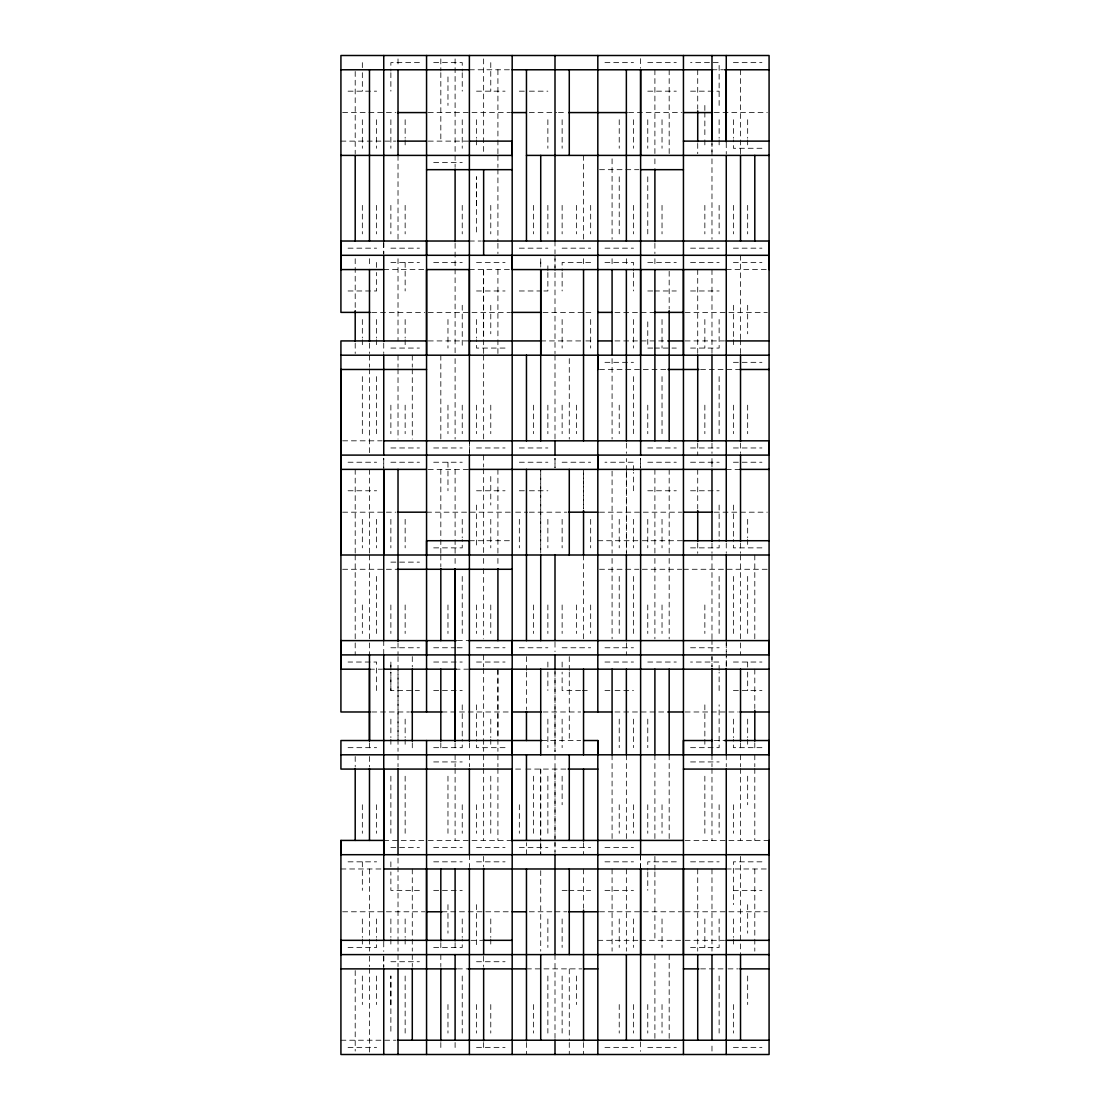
<?xml version="1.0" encoding="UTF-8"?>
<svg xmlns="http://www.w3.org/2000/svg" width="1110" height="1110" viewBox="0 0 1110 1110"><rect width="100%" height="100%" fill="white"/><g stroke="black" fill="none" stroke-linecap="round" stroke-linejoin="round"><path stroke-width="0.75" stroke-dasharray="5 3.75" d="M376.609 690.573L376.609 662.032L348.068 662.032M383.741 956.182L383.741 967.282L383.741 954.6M390.873 1004.55L390.873 976.009L390.873 1033.091M390.873 776.209L390.873 833.291M390.873 690.573L390.873 672.105L390.873 690.573L419.427 690.573M398.018 740.523L398.018 672.022M398.018 670.315L398.018 656.607M462.232 576.409L462.232 633.491M469.377 455.1L469.377 442.418L469.377 453.518M476.509 205.35L476.509 176.809L476.509 233.891M526.459 854.7L526.459 842.712M533.591 776.209L533.591 833.291M547.868 776.209L547.868 833.291M547.868 272.505L547.868 290.973L542.832 290.973M547.868 270.826L547.868 262.432M555 854.7L555 842.712M555 841.005L555 769.077M555 669.177L555 751.623L555 670.884M555 272.422L555 353.618M555 270.715L555 258.727M583.541 469.377L583.541 508.755L583.541 471.084M626.359 471.084L626.359 553.293L626.359 469.377M626.359 470.515L626.359 458.527M633.491 490.773L633.491 472.305M633.491 470.626L633.491 462.232L604.95 462.232M633.491 376.609L633.491 433.691M640.623 868.977L640.623 856.282M711.982 1051.073L711.982 1042.512M711.982 155.4L711.982 143.412L711.982 151.973M719.127 976.009L719.127 1033.091M719.127 690.573L719.127 672.105M719.127 670.426L719.127 662.032L690.573 662.032M719.127 576.409L719.127 633.491M719.127 105.45L719.127 62.632L690.573 62.632M726.259 666.888L726.259 656.607M726.259 642.912L726.259 667.582M419.427 62.632L390.873 62.632L390.873 71.026M433.691 62.632L462.232 62.632L462.232 71.026M604.95 62.632L633.491 62.632M647.768 62.632L676.309 62.632M733.391 62.632L761.932 62.632M469.377 69.777L512.182 69.777M711.982 69.777L723.401 69.777M348.068 91.173L376.609 91.173M476.509 91.173L505.05 91.173M519.327 91.173L527.722 91.173M529.401 91.173L547.868 91.173M647.768 91.173L676.309 91.173M690.573 91.173L719.127 91.173M342.643 112.582L395.729 112.582M428.266 112.582L510.475 112.582M529.317 112.582L556.707 112.582M558.427 112.582L566.988 112.582M628.635 112.582L681.734 112.582M714.271 112.582L767.357 112.582M340.923 141.123L395.729 141.123M428.266 141.123L469.377 141.123M761.932 148.268L733.391 148.268L733.391 139.874M433.691 162.532L462.232 162.532M599.525 169.677L638.916 169.677M469.377 241.023L481.365 241.023M348.068 248.168L376.609 248.168M390.873 248.168L419.427 248.168M519.327 248.168L547.868 248.168M562.132 248.168L590.673 248.168M604.95 248.168L633.491 248.168M690.573 248.168L719.127 248.168M733.391 248.168L761.932 248.168M390.873 262.432L419.427 262.432M433.691 262.432L462.232 262.432M476.509 262.432L505.05 262.432M590.673 262.432L562.132 262.432L562.132 270.826M604.95 262.432L633.491 262.432L633.491 270.826M647.768 262.432L676.309 262.432M690.573 262.432L719.127 262.432M733.391 262.432L761.932 262.432M383.741 269.577L426.559 269.577M469.377 269.577L512.182 269.577M726.259 269.577L769.077 269.577M348.068 290.973L376.609 290.973L376.609 272.505M476.509 290.973L505.05 290.973M519.327 290.973L541.153 290.973M647.768 290.973L652.805 290.973M654.484 290.973L676.309 290.973M690.573 290.973L719.127 290.973M371.753 312.382L424.839 312.382M428.266 312.382L510.475 312.382M543.012 312.382L584.11 312.382M585.83 312.382L594.391 312.382M614.94 312.382L654.331 312.382M685.161 312.382L767.357 312.382M428.266 340.923L469.377 340.923M540.723 340.923L584.11 340.923M585.83 340.923L594.391 340.923M614.94 340.923L668.026 340.923M685.161 340.923L724.539 340.923M390.873 348.068L419.427 348.068M505.05 348.068L476.509 348.068L476.509 339.674M652.805 348.068L647.768 348.068L647.768 319.527M654.484 348.068L676.309 348.068M690.573 348.068L719.127 348.068L719.127 319.527M604.95 362.332L633.491 362.332M733.391 362.332L761.932 362.332M599.525 369.477L668.026 369.477M700.563 369.477L738.816 369.477M342.643 440.823L382.159 440.823M390.873 447.968L419.427 447.968M433.691 447.968L462.232 447.968M476.509 447.968L505.05 447.968M519.327 447.968L547.868 447.968M647.768 447.968L676.309 447.968M690.573 447.968L719.127 447.968M733.391 447.968L761.932 447.968M348.068 462.232L376.609 462.232M390.873 462.232L419.427 462.232M433.691 462.232L462.232 462.232M519.327 462.232L547.868 462.232M562.132 462.232L590.673 462.232M647.768 462.232L676.309 462.232M690.573 462.232L719.127 462.232M733.391 462.232L761.932 462.232M428.266 469.377L469.377 469.377M726.259 469.377L740.523 469.377M348.068 490.773L376.609 490.773M476.509 490.773L505.05 490.773M519.327 490.773L527.722 490.773M529.401 490.773L547.868 490.773M647.768 490.773L676.309 490.773M690.573 490.773L719.127 490.773M342.643 512.182L395.729 512.182M426.559 512.182L510.475 512.182M515.609 512.182L527.597 512.182M529.317 512.182L566.988 512.182M599.525 512.182L681.734 512.182M714.271 512.182L767.357 512.182M469.377 540.723L510.475 540.723M597.818 540.723L640.623 540.723M642.343 540.723L683.441 540.723M433.691 547.868L462.232 547.868L462.232 539.474M690.573 547.868L719.127 547.868L719.127 539.474M761.932 547.868L733.391 547.868L733.391 539.474M390.873 562.132L419.427 562.132M342.643 569.277L398.018 569.277M599.525 569.277L638.916 569.277M642.343 569.277L681.734 569.277M683.441 569.277L769.077 569.277M457.389 640.623L468.226 640.623M390.873 647.768L419.427 647.768M433.691 647.768L455.516 647.768M457.195 647.768L462.232 647.768M476.509 647.768L505.05 647.768M519.327 647.768L547.868 647.768M562.132 647.768L590.673 647.768M604.95 647.768L633.491 647.768M690.573 647.768L719.127 647.768M433.691 662.032L462.232 662.032M476.509 662.032L505.05 662.032M604.95 662.032L633.491 662.032M647.768 662.032L676.309 662.032M733.391 662.032L761.932 662.032M369.477 669.177L382.034 669.177M455.1 669.177L468.226 669.177M433.691 690.573L462.232 690.573M580.599 690.573L562.132 690.573L562.132 672.105M582.278 690.573L590.673 690.573M604.95 690.573L613.344 690.573M615.023 690.573L633.491 690.573M733.391 690.573L761.932 690.573M371.753 711.982L409.437 711.982M441.974 711.982L510.475 711.982M543.012 711.982L580.683 711.982M614.94 711.982L668.026 711.982M685.161 711.982L738.247 711.982M541.874 740.523L580.683 740.523M714.271 740.523L726.259 740.523M348.068 747.668L376.609 747.668M433.691 747.668L462.232 747.668L462.232 739.274M505.05 747.668L476.509 747.668L476.509 739.274M690.573 747.668L719.127 747.668L719.127 704.85M761.932 747.668L733.391 747.668L733.391 739.274M433.691 761.932L462.232 761.932M690.573 761.932L719.127 761.932M515.609 769.077L524.17 769.077M525.89 769.077L568.126 769.077M383.741 840.423L426.559 840.423M428.266 840.423L512.182 840.423M685.161 840.423L769.077 840.423M390.873 847.568L419.427 847.568M433.691 847.568L462.232 847.568M476.509 847.568L505.05 847.568M519.327 847.568L547.868 847.568M562.132 847.568L590.673 847.568M604.95 847.568L633.491 847.568M348.068 861.832L376.609 861.832M433.691 861.832L462.232 861.832M476.509 861.832L505.05 861.832M604.95 861.832L633.491 861.832M676.309 861.832L647.768 861.832L647.768 870.226M690.573 861.832L719.127 861.832M761.932 861.832L733.391 861.832L733.391 904.65M340.923 868.977L383.741 868.977M726.259 868.977L769.077 868.977M419.427 890.373L390.873 890.373L390.873 871.905M433.691 890.373L462.232 890.373M562.132 890.373L567.168 890.373M568.847 890.373L590.673 890.373M604.95 890.373L633.491 890.373M733.391 890.373L761.932 890.373M342.643 911.782L424.839 911.782M441.974 911.782L510.475 911.782M529.317 911.782L553.293 911.782M555 911.782L566.988 911.782M599.525 911.782L681.734 911.782M685.161 911.782L767.357 911.782M470.959 940.323L482.059 940.323M597.818 940.323L638.916 940.323M640.623 940.323L683.441 940.323M685.161 940.323L724.539 940.323M348.068 947.468L376.609 947.468L376.609 939.074M433.691 947.468L462.232 947.468L462.232 939.074M690.573 947.468L719.127 947.468L719.127 918.927M390.873 961.732L419.427 961.732M476.509 961.732L505.05 961.732M457.389 968.877L468.226 968.877M526.459 968.877L581.959 968.877M700.563 968.877L724.677 968.877M727.966 968.877L738.247 968.877M340.923 1040.223L395.729 1040.223M348.068 1047.368L376.609 1047.368M476.509 1047.368L505.05 1047.368M604.95 1047.368L633.491 1047.368M647.768 1047.368L676.309 1047.368M733.391 1047.368L761.932 1047.368M754.8 555L754.8 638.916M754.8 669.177L754.8 708.555M754.8 742.812L754.8 751.373M754.8 754.8L754.8 766.788M754.8 768.495L754.8 840.423M754.8 868.977L754.8 937.478M754.8 939.185L754.8 951.173M747.668 119.727L747.668 138.195M747.668 139.874L747.668 148.268M747.668 205.35L747.668 233.891M747.668 305.25L747.668 333.791M747.668 405.15L747.668 433.691M747.668 519.327L747.668 537.795M747.668 539.474L747.668 547.868M747.668 576.409L747.668 633.491M747.668 662.032L747.668 670.426M747.668 672.105L747.668 690.573M747.668 719.127L747.668 737.595M747.668 739.274L747.668 747.668M747.668 776.209L747.668 804.75M747.668 904.65L747.668 933.191M747.668 976.009L747.668 1004.55M740.523 69.777L740.523 138.278M740.523 139.985L740.523 153.693M740.523 255.3L740.523 339.216M740.523 339.785L740.523 353.493M740.523 443.112L740.523 453.393M740.523 543.012L740.523 553.293M740.523 555L740.523 641.205M740.523 642.912L740.523 654.9M740.523 742.812L740.523 751.373M740.523 754.8L740.523 766.788M740.523 768.495L740.523 840.423M740.523 856.407L740.523 954.6M733.391 119.727L733.391 138.195M733.391 205.35L733.391 233.891M733.391 305.25L733.391 337.995M733.391 339.674L733.391 348.068M733.391 405.15L733.391 433.691M733.391 505.05L733.391 537.795M733.391 576.409L733.391 633.491M733.391 719.127L733.391 737.595M733.391 804.75L733.391 833.291M733.391 918.927L733.391 937.395M733.391 939.074L733.391 947.468M733.391 1004.55L733.391 1033.091M726.259 142.718L726.259 153.818M726.259 543.012L726.259 553.293M726.259 640.623L726.259 651.723M726.259 754.8L726.259 766.788M719.127 119.727L719.127 138.195M719.127 139.874L719.127 148.268M719.127 205.35L719.127 233.891M719.127 376.609L719.127 433.691M719.127 505.05L719.127 537.795M719.127 804.75L719.127 833.291M711.982 158.827L711.982 239.316M711.982 269.577L711.982 353.493M711.982 443.112L711.982 453.393M711.982 543.012L711.982 553.293M711.982 555L711.982 638.916M711.982 639.485L711.982 651.473M711.982 754.8L711.982 766.788M711.982 768.495L711.982 840.423M711.982 868.977L711.982 951.173M704.85 105.45L704.85 110.487M704.85 112.165L704.85 138.195M704.85 139.874L704.85 148.268M704.85 205.35L704.85 233.891M704.85 319.527L704.85 348.068M704.85 405.15L704.85 433.691M704.85 604.95L704.85 633.491M704.85 704.85L704.85 737.595M704.85 739.274L704.85 747.668M704.85 776.209L704.85 833.291M704.85 918.927L704.85 947.468M697.718 69.777L697.718 109.155M697.718 143.412L697.718 153.693M697.718 269.577L697.718 353.493M697.718 443.112L697.718 455.1M697.718 469.377L697.718 508.755M697.718 543.012L697.718 553.293M697.718 868.977L697.718 951.173M669.177 69.777L669.177 153.693M669.177 271.284L669.177 308.955M669.177 469.377L669.177 553.293M669.177 558.427L669.177 638.916M669.177 754.8L669.177 838.716M669.177 954.6L669.177 1038.516M662.032 119.727L662.032 148.268M662.032 205.35L662.032 233.891M662.032 319.527L662.032 348.068M662.032 376.609L662.032 433.691M662.032 519.327L662.032 547.868M662.032 604.95L662.032 633.491M662.032 804.75L662.032 833.291M662.032 918.927L662.032 947.468M662.032 1004.55L662.032 1033.091M654.9 69.777L654.9 153.693M654.9 158.827L654.9 167.388M654.9 243.312L654.9 253.593M654.9 258.727L654.9 267.288M654.9 469.377L654.9 553.293M654.9 558.427L654.9 638.916M654.9 754.8L654.9 838.716M654.9 856.407L654.9 870.115M654.9 871.822L654.9 940.323M654.9 954.6L654.9 1038.516M647.768 119.727L647.768 148.268M647.768 176.809L647.768 233.891M647.768 405.15L647.768 433.691M647.768 519.327L647.768 547.868M647.768 604.95L647.768 633.491M647.768 719.127L647.768 747.668M647.768 804.75L647.768 833.291M647.768 871.905L647.768 890.373M647.768 1004.55L647.768 1033.091M640.623 58.677L640.623 68.182M640.623 854.7L640.623 867.382M640.623 1041.818L640.623 1051.323M633.491 119.727L633.491 148.268M633.491 205.35L633.491 233.891M633.491 272.505L633.491 290.973M633.491 319.527L633.491 348.068M633.491 519.327L633.491 547.868M633.491 576.409L633.491 633.491M633.491 719.127L633.491 747.668M633.491 804.75L633.491 833.291M633.491 918.927L633.491 947.468M633.491 1004.55L633.491 1033.091M626.359 258.727L626.359 267.288M626.359 443.112L626.359 453.393M626.359 642.912L626.359 654.9M626.359 754.8L626.359 838.716M626.359 868.977L626.359 951.173M619.227 119.727L619.227 148.268M619.227 176.809L619.227 233.891M619.227 405.15L619.227 433.691M619.227 519.327L619.227 547.868M619.227 576.409L619.227 633.491M619.227 719.127L619.227 747.668M619.227 804.75L619.227 833.291M619.227 918.927L619.227 947.468M619.227 1004.55L619.227 1033.091M612.082 158.827L612.082 239.316M612.082 258.727L612.082 267.288M612.082 358.627L612.082 439.116M612.082 471.084L612.082 553.293M612.082 558.427L612.082 638.916M612.082 754.8L612.082 838.716M612.082 868.977L612.082 951.173M590.673 205.35L590.673 233.891M590.673 319.527L590.673 348.068M590.673 519.327L590.673 547.868M590.673 604.95L590.673 633.491M583.541 155.4L583.541 239.316M583.541 258.727L583.541 267.288M583.541 555L583.541 638.916M583.541 842.712L583.541 854.7M583.541 868.977L583.541 908.355M583.541 1042.512L583.541 1054.5M576.409 205.35L576.409 233.891M576.409 405.15L576.409 433.691M576.409 604.95L576.409 633.491M576.409 976.009L576.409 1004.55M569.277 358.627L569.277 439.116M569.277 656.607L569.277 670.315M569.277 672.022L569.277 740.523M569.277 968.877L569.277 1040.805M569.277 1042.512L569.277 1054.5M562.132 119.727L562.132 148.268M562.132 205.35L562.132 233.891M562.132 272.505L562.132 290.973M562.132 319.527L562.132 348.068M562.132 405.15L562.132 433.691M562.132 519.327L562.132 547.868M562.132 604.95L562.132 633.491M562.132 662.032L562.132 670.426M562.132 719.127L562.132 747.668M562.132 776.209L562.132 804.75M562.132 918.927L562.132 947.468M562.132 976.009L562.132 1033.091M555 241.023L555 253.718M555 255.3L555 267.982M555 355.2L555 439.116M555 642.218L555 651.723M555 754.8L555 838.716M555 842.018L555 851.523M555 954.6L555 1038.516M547.868 119.727L547.868 148.268M547.868 205.35L547.868 233.891M547.868 405.15L547.868 433.691M547.868 519.327L547.868 547.868M547.868 604.95L547.868 633.491M547.868 662.032L547.868 670.426M547.868 672.105L547.868 690.573M547.868 719.127L547.868 747.668M547.868 918.927L547.868 947.468M547.868 976.009L547.868 1033.091M540.723 870.684L540.723 951.173M533.591 205.35L533.591 233.891M533.591 405.15L533.591 433.691M533.591 604.95L533.591 633.491M533.591 1004.55L533.591 1033.091M526.459 656.607L526.459 670.315M526.459 672.022L526.459 709.706M526.459 1042.512L526.459 1054.5M519.327 519.327L519.327 547.868M519.327 804.75L519.327 833.291M497.918 69.777L497.918 138.278M497.918 139.985L497.918 153.693M497.918 155.4L497.918 167.388M497.918 169.095L497.918 241.605M497.918 243.312L497.918 253.593M497.918 269.577L497.918 338.078M497.918 339.785L497.918 353.493M497.918 469.377L497.918 553.293M497.918 558.427L497.918 566.988M497.918 739.385L497.918 751.373M497.918 754.8L497.918 766.788M497.918 768.495L497.918 840.423M490.773 62.632L490.773 91.173M490.773 205.35L490.773 233.891M490.773 305.25L490.773 333.791M490.773 405.15L490.773 433.691M490.773 476.509L490.773 505.05M490.773 519.327L490.773 547.868M490.773 604.95L490.773 633.491M490.773 719.127L490.773 737.595M490.773 739.274L490.773 747.668M490.773 776.209L490.773 833.291M490.773 918.927L490.773 937.395M490.773 939.074L490.773 947.468M490.773 1004.55L490.773 1033.091M483.641 58.927L483.641 153.693M483.641 339.785L483.641 353.493M483.641 355.2L483.641 439.116M483.641 455.1L483.641 467.088M483.641 468.795L483.641 553.293M483.641 558.427L483.641 566.988M483.641 568.695L483.641 638.916M483.641 654.9L483.641 666.888M483.641 668.595L483.641 738.816M483.641 739.385L483.641 751.373M483.641 754.8L483.641 766.788M483.641 768.495L483.641 840.423M483.641 856.407L483.641 866.688M483.641 956.307L483.641 966.588M483.641 1042.512L483.641 1051.073M476.509 119.727L476.509 138.195M476.509 139.874L476.509 148.268M476.509 319.527L476.509 337.995M476.509 405.15L476.509 433.691M476.509 505.05L476.509 547.868M476.509 604.95L476.509 633.491M476.509 704.85L476.509 737.595M476.509 804.75L476.509 833.291M476.509 904.65L476.509 947.468M476.509 1004.55L476.509 1033.091M469.377 742.812L469.377 751.373M469.377 754.8L469.377 766.788M469.377 854.7L469.377 867.382M462.232 72.705L462.232 91.173M462.232 119.727L462.232 148.268M462.232 205.35L462.232 233.891M462.232 305.25L462.232 348.068M462.232 405.15L462.232 433.691M462.232 519.327L462.232 537.795M462.232 704.85L462.232 737.595M462.232 804.75L462.232 833.291M462.232 918.927L462.232 937.395M462.232 976.009L462.232 1033.091M455.1 58.927L455.1 153.693M455.1 155.4L455.1 167.388M455.1 243.312L455.1 267.288M455.1 268.995L455.1 353.493M455.1 358.627L455.1 439.116M455.1 469.377L455.1 537.878M455.1 539.585L455.1 553.293M455.1 558.427L455.1 566.988M455.1 742.812L455.1 751.373M455.1 754.8L455.1 766.788M455.1 768.495L455.1 840.423M455.1 942.612L455.1 951.173M455.1 1042.512L455.1 1051.073M447.968 76.909L447.968 105.45M447.968 319.527L447.968 348.068M447.968 405.15L447.968 433.691M447.968 462.232L447.968 490.773M447.968 604.95L447.968 633.491M447.968 776.209L447.968 833.291M447.968 904.65L447.968 933.191M447.968 1004.55L447.968 1033.091M440.823 58.927L440.823 70.915M440.823 72.622L440.823 141.123M440.823 355.2L440.823 439.116M440.823 469.377L440.823 537.878M440.823 539.585L440.823 553.293M440.823 555L440.823 566.988M440.823 742.812L440.823 751.373M440.823 942.612L440.823 951.173M440.823 954.6L440.823 966.588M440.823 1042.512L440.823 1051.073M412.282 355.2L412.282 367.188M412.282 368.895L412.282 439.116M412.282 656.607L412.282 666.888M412.282 742.812L412.282 751.373M412.282 868.977L412.282 937.478M412.282 939.185L412.282 951.173M412.282 954.6L412.282 966.588M405.15 119.727L405.15 138.195M405.15 139.874L405.15 148.268M405.15 205.35L405.15 233.891M405.15 262.432L405.15 290.973M405.15 319.527L405.15 337.995M405.15 339.674L405.15 348.068M405.15 405.15L405.15 433.691M405.15 519.327L405.15 547.868M405.15 604.95L405.15 633.491M405.15 719.127L405.15 737.595M405.15 739.274L405.15 747.668M405.15 776.209L405.15 833.291M405.15 918.927L405.15 937.395M405.15 939.074L405.15 947.468M405.15 976.009L405.15 1033.091M398.018 58.927L398.018 67.488M398.018 155.4L398.018 239.316M398.018 258.727L398.018 340.923M398.018 355.2L398.018 367.188M398.018 368.895L398.018 439.116M398.018 642.912L398.018 654.9M398.018 669.177L398.018 737.678M398.018 739.385L398.018 751.373M398.018 754.8L398.018 766.788M398.018 858.127L398.018 938.616M398.018 939.185L398.018 951.173M398.018 954.6L398.018 966.588M390.873 72.705L390.873 91.173M390.873 119.727L390.873 148.268M390.873 205.35L390.873 233.891M390.873 405.15L390.873 433.691M390.873 519.327L390.873 547.868M390.873 604.95L390.873 633.491M390.873 719.127L390.873 737.595M390.873 739.274L390.873 747.668M390.873 861.832L390.873 870.226M390.873 918.927L390.873 937.395M390.873 939.074L390.873 947.468M383.741 343.212L383.741 353.493M383.741 640.623L383.741 654.9M383.741 941.918L383.741 951.423M376.609 119.727L376.609 148.268M376.609 205.35L376.609 233.891M376.609 262.432L376.609 270.826M376.609 319.527L376.609 337.995M376.609 339.674L376.609 348.068M376.609 376.609L376.609 433.691M376.609 519.327L376.609 547.868M376.609 576.409L376.609 633.491M376.609 804.75L376.609 833.291M376.609 918.927L376.609 937.395M376.609 976.009L376.609 1004.55M369.477 258.727L369.477 267.288M369.477 343.212L369.477 353.493M369.477 355.2L369.477 367.188M369.477 368.895L369.477 455.1M369.477 469.377L369.477 553.293M369.477 555L369.477 641.205M369.477 642.912L369.477 654.9M369.477 742.812L369.477 751.373M369.477 756.507L369.477 766.788M369.477 868.977L369.477 937.478M369.477 939.185L369.477 951.173M369.477 956.307L369.477 966.588M369.477 968.295L369.477 1054.5M362.332 62.632L362.332 71.026M362.332 72.705L362.332 91.173M362.332 119.727L362.332 148.268M362.332 205.35L362.332 233.891M362.332 319.527L362.332 337.995M362.332 339.674L362.332 348.068M362.332 376.609L362.332 433.691M362.332 519.327L362.332 547.868M362.332 604.95L362.332 633.491M362.332 804.75L362.332 833.291M362.332 861.832L362.332 890.373M362.332 918.927L362.332 937.395M362.332 939.074L362.332 947.468M362.332 976.009L362.332 1004.55M355.2 71.484L355.2 153.693M355.2 258.727L355.2 310.106M355.2 343.212L355.2 353.493M355.2 469.377L355.2 553.293M355.2 555L355.2 641.205M355.2 642.912L355.2 654.9M355.2 756.507L355.2 766.788M355.2 970.584L355.2 1051.073M383.741 458.277L383.741 467.782L383.741 458.277M383.741 242.618L383.741 253.718L383.741 242.618M390.873 662.032L390.873 670.426L390.873 662.032M483.641 269.577L483.641 338.078L483.641 269.577M497.918 669.177L497.918 737.678L497.918 669.177M540.723 842.712L540.723 854.7L540.723 842.712M540.723 769.077L540.723 841.005L540.723 769.077M540.723 469.377L540.723 553.293L540.723 469.377M540.723 258.727L540.723 267.288L540.723 258.727M555 458.277L555 467.782L555 458.277M640.623 458.277L640.623 467.782L640.623 458.277M711.982 656.607L711.982 666.888L711.982 656.607M711.982 458.527L711.982 467.088L711.982 458.527"/><path stroke-width="1.5" d="M383.741 840.423L340.923 840.423L340.923 854.7L769.077 854.7L769.077 840.423M369.477 740.523L369.477 654.9M383.741 854.7L383.741 769.077M383.741 654.9L383.741 940.905M383.741 555L383.741 469.377L383.741 640.623M398.018 854.7L398.018 769.077M426.559 940.905L426.559 868.977M426.559 654.9L426.559 640.623M426.559 555L426.559 540.723L469.377 540.723L469.377 555M426.559 355.2L426.559 269.577L469.377 269.577L469.377 355.2M426.559 255.3L426.559 241.023M455.1 669.177L455.1 741.105L455.1 569.277M469.377 1054.5L469.377 868.395M512.182 841.005L512.182 769.077L340.923 769.077L340.923 740.523L541.874 740.523M512.182 754.8L512.182 669.177M512.182 654.9L512.182 640.623M512.182 255.3L512.182 269.577L726.259 269.577M540.723 355.2L540.723 269.577L540.723 440.823M597.818 754.8L597.818 740.523L584.11 740.523M597.818 469.377L597.818 455.1M597.818 369.477L597.818 355.2M640.623 954.6L640.623 868.977L640.623 1040.223M640.623 455.1L640.623 69.777L640.623 155.4M640.623 355.2L640.623 269.577M683.441 954.6L683.441 868.977M683.441 754.8L683.441 740.523L712.551 740.523M683.441 355.2L683.441 269.577M711.982 55.5L711.982 141.705L711.982 69.777M726.259 1054.5L726.259 769.077M726.259 55.5L726.259 141.705L726.259 69.777M769.077 269.577L769.077 241.023L483.072 241.023M340.923 69.777L469.377 69.777M512.182 69.777L712.551 69.777M724.539 69.777L769.077 69.777M397.449 112.582L426.559 112.582M512.182 112.582L525.89 112.582M568.695 112.582L626.928 112.582M683.441 112.582L712.551 112.582M397.449 141.123L426.559 141.123M469.377 141.123L512.182 141.123L512.182 155.4L340.923 155.4M683.441 141.123L769.077 141.123M526.459 155.4L769.077 155.4M426.559 169.677L512.182 169.677M640.623 169.677L683.441 169.677M469.377 241.023L340.923 241.023L340.923 269.577L383.741 269.577M340.923 255.3L769.077 255.3M370.046 312.382L340.923 312.382L340.923 55.5L769.077 55.5L769.077 1054.5L340.923 1054.5L340.923 840.423M512.182 312.382L541.305 312.382M597.818 312.382L611.513 312.382M654.331 312.382L683.441 312.382M426.559 340.923L340.923 340.923L340.923 711.982L370.046 711.982M469.377 340.923L541.305 340.923M597.818 340.923L611.513 340.923M668.026 340.923L683.441 340.923M726.259 340.923L769.077 340.923M340.923 355.2L769.077 355.2M426.559 369.477L340.923 369.477L340.923 555L769.077 555M668.026 369.477L698.856 369.477M739.954 369.477L769.077 369.477M383.741 440.823L769.077 440.823L769.077 455.1L340.923 455.1M340.923 469.377L426.559 469.377M469.377 469.377L726.259 469.377M739.954 469.377L769.077 469.377M397.449 512.182L426.559 512.182M568.695 512.182L597.818 512.182M683.441 512.182L712.551 512.182M683.441 540.723L769.077 540.723M397.449 569.277L512.182 569.277M456.238 640.623L340.923 640.623L340.923 669.177L370.046 669.177M468.795 640.623L769.077 640.623L769.077 654.9L340.923 654.9M383.172 669.177L456.238 669.177M469.377 669.177L769.077 669.177M411.144 711.982L441.974 711.982M512.182 711.982L541.305 711.982M584.11 711.982L611.513 711.982M668.026 711.982L683.441 711.982M739.954 711.982L769.077 711.982M724.539 740.523L769.077 740.523L769.077 754.8L340.923 754.8M568.126 769.077L597.818 769.077M683.441 769.077L769.077 769.077M512.182 840.423L683.441 840.423M383.741 868.977L726.259 868.977M426.559 911.782L441.974 911.782M512.182 911.782L525.89 911.782M568.695 911.782L597.818 911.782M469.377 940.323L340.923 940.323L340.923 954.6L525.89 954.6M483.072 940.323L512.182 940.323M726.259 940.323L769.077 940.323M526.459 954.6L769.077 954.6M340.923 968.877L456.238 968.877M468.226 968.877L525.89 968.877M584.11 968.877L597.818 968.877M683.441 968.877L698.856 968.877M739.954 968.877L769.077 968.877M397.449 1040.223L769.077 1040.223M754.8 155.4L754.8 241.023M754.8 710.275L754.8 741.105M740.523 155.4L740.523 241.023M740.523 355.2L740.523 441.405M740.523 455.1L740.523 541.305M740.523 669.177L740.523 741.105M740.523 954.6L740.523 1040.223M726.259 155.4L726.259 541.305M726.259 555L726.259 640.623M726.259 668.595L726.259 754.8M711.982 355.2L711.982 440.823M711.982 469.377L711.982 541.305M711.982 668.595L711.982 754.8M711.982 954.6L711.982 1040.223M697.718 110.875L697.718 141.705M697.718 355.2L697.718 441.405M697.718 510.475L697.718 541.305M697.718 954.6L697.718 1040.223M683.441 55.5L683.441 1054.5M669.177 310.675L669.177 440.823M669.177 669.177L669.177 754.8M654.9 169.095L654.9 241.605M654.9 269.577L654.9 440.823M654.9 669.177L654.9 754.8M640.623 469.377L640.623 854.7M626.359 69.777L626.359 241.023M626.359 269.577L626.359 440.823M626.359 555L626.359 640.623M626.359 669.177L626.359 754.8M626.359 954.6L626.359 1040.223M612.082 269.577L612.082 355.2M612.082 669.177L612.082 754.8M597.818 55.5L597.818 711.982M597.818 740.523L597.818 1054.5M583.541 269.577L583.541 440.823M583.541 510.475L583.541 555M583.541 669.177L583.541 754.8M583.541 769.077L583.541 841.005M583.541 910.075L583.541 1040.805M569.277 69.777L569.277 155.4M569.277 469.377L569.277 555M569.277 754.8L569.277 840.423M569.277 868.977L569.277 954.6M555 55.5L555 241.023M555 440.823L555 455.1M555 555L555 640.623M555 654.9L555 669.177M555 854.7L555 954.6M555 1040.223L555 1054.5M540.723 155.4L540.723 241.023M540.723 555L540.723 640.623M540.723 669.177L540.723 754.8M540.723 954.6L540.723 1040.223M526.459 69.777L526.459 241.023M526.459 355.2L526.459 440.823M526.459 469.377L526.459 640.623M526.459 711.413L526.459 740.523M526.459 754.8L526.459 840.423M526.459 868.977L526.459 1040.805M512.182 55.5L512.182 1054.5M497.918 568.695L497.918 640.623M483.641 169.677L483.641 255.3M483.641 868.395L483.641 954.6M483.641 968.295L483.641 1040.805M469.377 55.5L469.377 440.823M469.377 455.1L469.377 741.105M469.377 769.077L469.377 854.7M455.1 169.095L455.1 241.605M455.1 568.695L455.1 640.623M455.1 868.977L455.1 940.905M455.1 954.6L455.1 1040.223M440.823 568.695L440.823 640.623M440.823 669.177L440.823 741.105M440.823 868.977L440.823 940.905M440.823 968.295L440.823 1040.805M426.559 55.5L426.559 711.982M426.559 740.523L426.559 1054.5M412.282 669.177L412.282 741.105M412.282 968.295L412.282 1040.223M398.018 69.777L398.018 155.4M398.018 469.377L398.018 641.205M398.018 968.877L398.018 1054.5M383.741 55.5L383.741 241.023M383.741 255.3L383.741 341.505M383.741 355.2L383.741 455.1M383.741 968.877L383.741 1054.5M369.477 69.777L369.477 241.023M369.477 269.577L369.477 341.505M369.477 669.177L369.477 741.105M369.477 768.495L369.477 840.423M355.2 155.4L355.2 241.023M355.2 310.675L355.2 341.505M355.2 768.495L355.2 840.423"/></g></svg>
